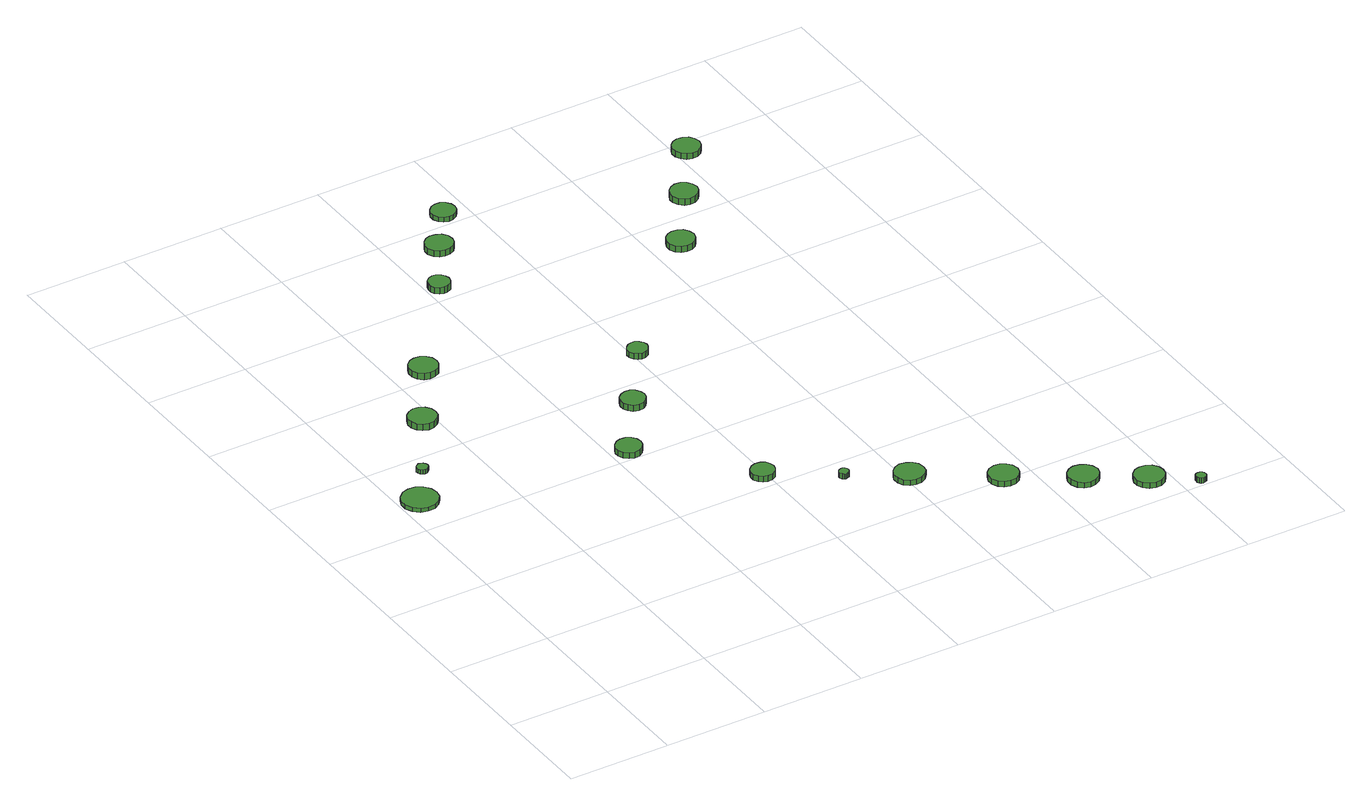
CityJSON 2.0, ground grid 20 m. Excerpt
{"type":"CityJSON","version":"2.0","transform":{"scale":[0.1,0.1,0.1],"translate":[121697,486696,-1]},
"CityObjects":{
"tree1":{"type":"SolitaryVegetationObject","attributes":{"function":"something"},"geometry":[{"type":"MultiSurface","lod":"1","boundaries":[[[0,1,2,3,4,5,6,7,8,9,10,11,12,13,14]],[[15,16,17,18,19,20,21,22,23,24,25,26,27,28,29]],[[0,29,28,1]],[[1,28,27,2]],[[2,27,26,3]],[[3,26,25,4]],[[4,25,24,5]],[[5,24,23,6]],[[6,23,22,7]],[[7,22,21,8]],[[8,21,20,9]],[[9,20,19,10]],[[10,19,18,11]],[[11,18,17,12]],[[12,17,16,13]],[[13,16,15,14]],[[14,15,29,0]]]}]},
"tree2":{"type":"SolitaryVegetationObject","attributes":{"function":"something"},"geometry":[{"type":"MultiSurface","lod":"1","boundaries":[[[30,31,32,33,34,35,36,37,38,39,40,41,42,43,44]],[[45,46,47,48,49,50,51,52,53,54,55,56,57,58,59]],[[30,59,58,31]],[[31,58,57,32]],[[32,57,56,33]],[[33,56,55,34]],[[34,55,54,35]],[[35,54,53,36]],[[36,53,52,37]],[[37,52,51,38]],[[38,51,50,39]],[[39,50,49,40]],[[40,49,48,41]],[[41,48,47,42]],[[42,47,46,43]],[[43,46,45,44]],[[44,45,59,30]]]}]},
"tree3":{"type":"SolitaryVegetationObject","attributes":{"function":"something"},"geometry":[{"type":"MultiSurface","lod":"1","boundaries":[[[60,61,62,63,64,65,66,67,68,69,70,71,72,73,74]],[[75,76,77,78,79,80,81,82,83,84,85,86,87,88,89]],[[60,89,88,61]],[[61,88,87,62]],[[62,87,86,63]],[[63,86,85,64]],[[64,85,84,65]],[[65,84,83,66]],[[66,83,82,67]],[[67,82,81,68]],[[68,81,80,69]],[[69,80,79,70]],[[70,79,78,71]],[[71,78,77,72]],[[72,77,76,73]],[[73,76,75,74]],[[74,75,89,60]]]}]},
"tree4":{"type":"SolitaryVegetationObject","attributes":{"function":"something"},"geometry":[{"type":"MultiSurface","lod":"1","boundaries":[[[90,91,92,93,94,95,96,97,98,99,100,101,102,103,104]],[[105,106,107,108,109,110,111,112,113,114,115,116,117,118,119]],[[90,119,118,91]],[[91,118,117,92]],[[92,117,116,93]],[[93,116,115,94]],[[94,115,114,95]],[[95,114,113,96]],[[96,113,112,97]],[[97,112,111,98]],[[98,111,110,99]],[[99,110,109,100]],[[100,109,108,101]],[[101,108,107,102]],[[102,107,106,103]],[[103,106,105,104]],[[104,105,119,90]]]}]},
"tree5":{"type":"SolitaryVegetationObject","attributes":{"function":"something"},"geometry":[{"type":"MultiSurface","lod":"1","boundaries":[[[120,121,122,123,124,125,126,127,128,129,130,131,132,133,134]],[[135,136,137,138,139,140,141,142,143,144,145,146,147,148,149]],[[120,149,148,121]],[[121,148,147,122]],[[122,147,146,123]],[[123,146,145,124]],[[124,145,144,125]],[[125,144,143,126]],[[126,143,142,127]],[[127,142,141,128]],[[128,141,140,129]],[[129,140,139,130]],[[130,139,138,131]],[[131,138,137,132]],[[132,137,136,133]],[[133,136,135,134]],[[134,135,149,120]]]}]},
"tree6":{"type":"SolitaryVegetationObject","attributes":{"function":"something"},"geometry":[{"type":"MultiSurface","lod":"1","boundaries":[[[150,151,152,153,154,155,156,157,158,159,160,161,162,163,164]],[[165,166,167,168,169,170,171,172,173,174,175,176,177,178,179]],[[150,179,178,151]],[[151,178,177,152]],[[152,177,176,153]],[[153,176,175,154]],[[154,175,174,155]],[[155,174,173,156]],[[156,173,172,157]],[[157,172,171,158]],[[158,171,170,159]],[[159,170,169,160]],[[160,169,168,161]],[[161,168,167,162]],[[162,167,166,163]],[[163,166,165,164]],[[164,165,179,150]]]}]},
"tree7":{"type":"SolitaryVegetationObject","attributes":{"function":"something"},"geometry":[{"type":"MultiSurface","lod":"1","boundaries":[[[180,181,182,183,184,185,186,187,188,189,190,191,192,193,194]],[[195,196,197,198,199,200,201,202,203,204,205,206,207,208,209]],[[180,209,208,181]],[[181,208,207,182]],[[182,207,206,183]],[[183,206,205,184]],[[184,205,204,185]],[[185,204,203,186]],[[186,203,202,187]],[[187,202,201,188]],[[188,201,200,189]],[[189,200,199,190]],[[190,199,198,191]],[[191,198,197,192]],[[192,197,196,193]],[[193,196,195,194]],[[194,195,209,180]]]}]},
"tree8":{"type":"SolitaryVegetationObject","attributes":{"function":"something"},"geometry":[{"type":"MultiSurface","lod":"1","boundaries":[[[210,211,212,213,214,215,216,217,218,219,220,221,222,223,224]],[[225,226,227,228,229,230,231,232,233,234,235,236,237,238,239]],[[210,239,238,211]],[[211,238,237,212]],[[212,237,236,213]],[[213,236,235,214]],[[214,235,234,215]],[[215,234,233,216]],[[216,233,232,217]],[[217,232,231,218]],[[218,231,230,219]],[[219,230,229,220]],[[220,229,228,221]],[[221,228,227,222]],[[222,227,226,223]],[[223,226,225,224]],[[224,225,239,210]]]}]},
"tree9":{"type":"SolitaryVegetationObject","attributes":{"function":"something"},"geometry":[{"type":"MultiSurface","lod":"1","boundaries":[[[240,241,242,243,244,245,246,247,248,249,250,251,252,253,254]],[[255,256,257,258,259,260,261,262,263,264,265,266,267,268,269]],[[240,269,268,241]],[[241,268,267,242]],[[242,267,266,243]],[[243,266,265,244]],[[244,265,264,245]],[[245,264,263,246]],[[246,263,262,247]],[[247,262,261,248]],[[248,261,260,249]],[[249,260,259,250]],[[250,259,258,251]],[[251,258,257,252]],[[252,257,256,253]],[[253,256,255,254]],[[254,255,269,240]]]}]},
"tree10":{"type":"SolitaryVegetationObject","attributes":{"function":"something"},"geometry":[{"type":"MultiSurface","lod":"1","boundaries":[[[270,271,272,273,274,275,276,277,278,279,280,281,282,283,284]],[[285,286,287,288,289,290,291,292,293,294,295,296,297,298,299]],[[270,299,298,271]],[[271,298,297,272]],[[272,297,296,273]],[[273,296,295,274]],[[274,295,294,275]],[[275,294,293,276]],[[276,293,292,277]],[[277,292,291,278]],[[278,291,290,279]],[[279,290,289,280]],[[280,289,288,281]],[[281,288,287,282]],[[282,287,286,283]],[[283,286,285,284]],[[284,285,299,270]]]}]},
"tree11":{"type":"SolitaryVegetationObject","attributes":{"function":"something"},"geometry":[{"type":"MultiSurface","lod":"1","boundaries":[[[300,301,302,303,304,305,306,307,308,309,310,311,312,313,314]],[[315,316,317,318,319,320,321,322,323,324,325,326,327,328,329]],[[300,329,328,301]],[[301,328,327,302]],[[302,327,326,303]],[[303,326,325,304]],[[304,325,324,305]],[[305,324,323,306]],[[306,323,322,307]],[[307,322,321,308]],[[308,321,320,309]],[[309,320,319,310]],[[310,319,318,311]],[[311,318,317,312]],[[312,317,316,313]],[[313,316,315,314]],[[314,315,329,300]]]}]},
"tree12":{"type":"SolitaryVegetationObject","attributes":{"function":"something"},"geometry":[{"type":"MultiSurface","lod":"1","boundaries":[[[330,331,332,333,334,335,336,337,338,339,340,341,342,343,344]],[[345,346,347,348,349,350,351,352,353,354,355,356,357,358,359]],[[330,359,358,331]],[[331,358,357,332]],[[332,357,356,333]],[[333,356,355,334]],[[334,355,354,335]],[[335,354,353,336]],[[336,353,352,337]],[[337,352,351,338]],[[338,351,350,339]],[[339,350,349,340]],[[340,349,348,341]],[[341,348,347,342]],[[342,347,346,343]],[[343,346,345,344]],[[344,345,359,330]]]}]},
"tree13":{"type":"SolitaryVegetationObject","attributes":{"function":"something"},"geometry":[{"type":"MultiSurface","lod":"1","boundaries":[[[360,361,362,363,364,365,366,367,368,369,370,371,372,373,374]],[[375,376,377,378,379,380,381,382,383,384,385,386,387,388,389]],[[360,389,388,361]],[[361,388,387,362]],[[362,387,386,363]],[[363,386,385,364]],[[364,385,384,365]],[[365,384,383,366]],[[366,383,382,367]],[[367,382,381,368]],[[368,381,380,369]],[[369,380,379,370]],[[370,379,378,371]],[[371,378,377,372]],[[372,377,376,373]],[[373,376,375,374]],[[374,375,389,360]]]}]},
"tree14":{"type":"SolitaryVegetationObject","attributes":{"function":"something"},"geometry":[{"type":"MultiSurface","lod":"1","boundaries":[[[390,391,392,393,394,395,396,397,398,399,400,401,402,403,404]],[[405,406,407,408,409,410,411,412,413,414,415,416,417,418,419]],[[390,419,418,391]],[[391,418,417,392]],[[392,417,416,393]],[[393,416,415,394]],[[394,415,414,395]],[[395,414,413,396]],[[396,413,412,397]],[[397,412,411,398]],[[398,411,410,399]],[[399,410,409,400]],[[400,409,408,401]],[[401,408,407,402]],[[402,407,406,403]],[[403,406,405,404]],[[404,405,419,390]]]}]},
"tree15":{"type":"SolitaryVegetationObject","attributes":{"function":"something"},"geometry":[{"type":"MultiSurface","lod":"1","boundaries":[[[420,421,422,423,424,425,426,427,428,429,430,431,432,433,434]],[[435,436,437,438,439,440,441,442,443,444,445,446,447,448,449]],[[420,449,448,421]],[[421,448,447,422]],[[422,447,446,423]],[[423,446,445,424]],[[424,445,444,425]],[[425,444,443,426]],[[426,443,442,427]],[[427,442,441,428]],[[428,441,440,429]],[[429,440,439,430]],[[430,439,438,431]],[[431,438,437,432]],[[432,437,436,433]],[[433,436,435,434]],[[434,435,449,420]]]}]},
"tree16":{"type":"SolitaryVegetationObject","attributes":{"function":"something"},"geometry":[{"type":"MultiSurface","lod":"1","boundaries":[[[450,451,452,453,454,455,456,457,458,459,460,461,462,463,464]],[[465,466,467,468,469,470,471,472,473,474,475,476,477,478,479]],[[450,479,478,451]],[[451,478,477,452]],[[452,477,476,453]],[[453,476,475,454]],[[454,475,474,455]],[[455,474,473,456]],[[456,473,472,457]],[[457,472,471,458]],[[458,471,470,459]],[[459,470,469,460]],[[460,469,468,461]],[[461,468,467,462]],[[462,467,466,463]],[[463,466,465,464]],[[464,465,479,450]]]}]},
"tree17":{"type":"SolitaryVegetationObject","attributes":{"function":"something"},"geometry":[{"type":"MultiSurface","lod":"1","boundaries":[[[480,481,482,483,484,485,486,487,488,489,490,491,492,493,494]],[[495,496,497,498,499,500,501,502,503,504,505,506,507,508,509]],[[480,509,508,481]],[[481,508,507,482]],[[482,507,506,483]],[[483,506,505,484]],[[484,505,504,485]],[[485,504,503,486]],[[486,503,502,487]],[[487,502,501,488]],[[488,501,500,489]],[[489,500,499,490]],[[490,499,498,491]],[[491,498,497,492]],[[492,497,496,493]],[[493,496,495,494]],[[494,495,509,480]]]}]},
"tree18":{"type":"SolitaryVegetationObject","attributes":{"function":"something"},"geometry":[{"type":"MultiSurface","lod":"1","boundaries":[[[510,511,512,513,514,515,516,517,518,519,520,521,522,523,524]],[[525,526,527,528,529,530,531,532,533,534,535,536,537,538,539]],[[510,539,538,511]],[[511,538,537,512]],[[512,537,536,513]],[[513,536,535,514]],[[514,535,534,515]],[[515,534,533,516]],[[516,533,532,517]],[[517,532,531,518]],[[518,531,530,519]],[[519,530,529,520]],[[520,529,528,521]],[[521,528,527,522]],[[522,527,526,523]],[[523,526,525,524]],[[524,525,539,510]]]}]},
"tree19":{"type":"SolitaryVegetationObject","attributes":{"function":"something"},"geometry":[{"type":"MultiSurface","lod":"1","boundaries":[[[540,541,542,543,544,545,546,547,548,549,550,551,552,553,554]],[[555,556,557,558,559,560,561,562,563,564,565,566,567,568,569]],[[540,569,568,541]],[[541,568,567,542]],[[542,567,566,543]],[[543,566,565,544]],[[544,565,564,545]],[[545,564,563,546]],[[546,563,562,547]],[[547,562,561,548]],[[548,561,560,549]],[[549,560,559,550]],[[550,559,558,551]],[[551,558,557,552]],[[552,557,556,553]],[[553,556,555,554]],[[554,555,569,540]]]}]},
"tree20":{"type":"SolitaryVegetationObject","attributes":{"function":"something"},"geometry":[{"type":"MultiSurface","lod":"1","boundaries":[[[570,571,572,573,574,575,576,577,578,579,580,581,582,583,584]],[[585,586,587,588,589,590,591,592,593,594,595,596,597,598,599]],[[570,599,598,571]],[[571,598,597,572]],[[572,597,596,573]],[[573,596,595,574]],[[574,595,594,575]],[[575,594,593,576]],[[576,593,592,577]],[[577,592,591,578]],[[578,591,590,579]],[[579,590,589,580]],[[580,589,588,581]],[[581,588,587,582]],[[582,587,586,583]],[[583,586,585,584]],[[584,585,599,570]]]}]}
},
"vertices":[
[74,683,16],[71,697,16],[62,709,16],[50,716,16],[35,717,16],[22,713,16],[11,703,16],[5,690,16],[5,676,16],[11,663,16],[22,653,16],[35,649,16],[50,650,16],[62,657,16],[71,669,16],[71,669,8],[62,657,8],[50,650,8],[35,649,8],[22,653,8],[11,663,8],[5,676,8],[5,690,8],[11,703,8],[22,713,8],[35,717,8],[50,716,8],[62,709,8],[71,697,8],[74,683,8],
[105,763,17],[104,767,17],[101,771,17],[97,773,17],[93,774,17],[89,772,17],[85,769,17],[83,765,17],[83,761,17],[85,756,17],[89,753,17],[93,752,17],[97,752,17],[101,755,17],[104,758,17],[104,758,8],[101,755,8],[97,752,8],[93,752,8],[89,753,8],[85,756,8],[83,761,8],[83,765,8],[85,769,8],[89,772,8],[93,774,8],[97,773,8],[101,771,8],[104,767,8],[105,763,8],
[203,894,21],[201,905,21],[194,914,21],[184,920,21],[173,921,21],[162,917,21],[154,910,21],[149,899,21],[149,888,21],[154,877,21],[162,870,21],[173,866,21],[184,867,21],[194,873,21],[201,882,21],[201,882,8],[194,873,8],[184,867,8],[173,866,8],[162,870,8],[154,877,8],[149,888,8],[149,899,8],[154,910,8],[162,917,8],[173,921,8],[184,920,8],[194,914,8],[201,905,8],[203,894,8],
[284,1020,28],[282,1031,28],[275,1040,28],[265,1046,28],[254,1047,28],[243,1044,28],[234,1036,28],[230,1026,28],[230,1014,28],[234,1004,28],[243,996,28],[254,993,28],[265,994,28],[275,999,28],[282,1009,28],[282,1009,15],[275,999,15],[265,994,15],[254,993,15],[243,996,15],[234,1004,15],[230,1014,15],[230,1026,15],[234,1036,15],[243,1044,15],[254,1047,15],[265,1046,15],[275,1040,15],[282,1031,15],[284,1020,15],
[460,626,19],[458,636,19],[452,644,19],[443,649,19],[432,650,19],[423,647,19],[415,640,19],[411,631,19],[411,621,19],[415,611,19],[423,604,19],[432,601,19],[443,602,19],[452,607,19],[458,616,19],[458,616,7],[452,607,7],[443,602,7],[432,601,7],[423,604,7],[415,611,7],[411,621,7],[411,631,7],[415,640,7],[423,647,7],[432,650,7],[443,649,7],[452,644,7],[458,636,7],[460,626,7],
[617,437,19],[615,446,19],[610,454,19],[602,458,19],[592,459,19],[583,456,19],[576,450,19],[572,441,19],[572,432,19],[576,423,19],[583,417,19],[592,414,19],[602,415,19],[610,420,19],[615,428,19],[615,428,7],[610,420,7],[602,415,7],[592,414,7],[583,417,7],[576,423,7],[572,432,7],[572,441,7],[576,450,7],[583,456,7],[592,459,7],[602,458,7],[610,454,7],[615,446,7],[617,437,7],
[544,748,20],[542,757,20],[536,766,20],[528,771,20],[518,772,20],[508,768,20],[501,762,20],[497,753,20],[497,743,20],[501,734,20],[508,727,20],[518,724,20],[528,725,20],[536,730,20],[542,738,20],[542,738,7],[536,730,7],[528,725,7],[518,724,7],[508,727,7],[501,734,7],[497,743,7],[497,753,7],[501,762,7],[508,768,7],[518,772,7],[528,771,7],[536,766,7],[542,757,7],[544,748,7],
[439,1227,30],[437,1235,30],[432,1242,30],[424,1247,30],[416,1248,30],[408,1245,30],[401,1239,30],[398,1231,30],[398,1222,30],[401,1215,30],[408,1209,30],[416,1206,30],[424,1207,30],[432,1211,30],[437,1218,30],[437,1218,17],[432,1211,17],[424,1207,17],[416,1206,17],[408,1209,17],[401,1215,17],[398,1222,17],[398,1231,17],[401,1239,17],[408,1245,17],[416,1248,17],[424,1247,17],[432,1242,17],[437,1235,17],[439,1227,17],
[722,357,19],[721,361,19],[719,364,19],[715,366,19],[711,366,19],[708,365,19],[705,363,19],[703,359,19],[703,355,19],[705,351,19],[708,349,19],[711,347,19],[715,348,19],[719,350,19],[721,353,19],[721,353,8],[719,350,8],[715,348,8],[711,347,8],[708,349,8],[705,351,8],[703,355,8],[703,359,8],[705,363,8],[708,365,8],[711,366,8],[715,366,8],[719,364,8],[721,361,8],[722,357,8],
[628,874,23],[626,882,23],[621,888,23],[614,893,23],[606,893,23],[599,891,23],[593,885,23],[589,878,23],[589,870,23],[593,862,23],[599,857,23],[606,854,23],[614,855,23],[621,859,23],[626,866,23],[626,866,11],[621,859,11],[614,855,11],[606,854,11],[599,857,11],[593,862,11],[589,870,11],[589,878,11],[593,885,11],[599,891,11],[606,893,11],[614,893,11],[621,888,11],[626,882,11],[628,874,11],
[517,1342,21],[515,1353,21],[508,1362,21],[498,1367,21],[487,1368,21],[477,1365,21],[469,1358,21],[464,1348,21],[464,1337,21],[469,1326,21],[477,1319,21],[487,1316,21],[498,1317,21],[508,1322,21],[515,1331,21],[515,1331,8],[508,1322,8],[498,1317,8],[487,1316,8],[477,1319,8],[469,1326,8],[464,1337,8],[464,1348,8],[469,1358,8],[477,1365,8],[487,1368,8],[498,1367,8],[508,1362,8],[515,1353,8],[517,1342,8],
[838,295,19],[836,307,19],[829,316,19],[818,322,19],[806,324,19],[795,320,19],[786,312,19],[781,301,19],[781,289,19],[786,278,19],[795,270,19],[806,267,19],[818,268,19],[829,274,19],[836,283,19],[836,283,8],[829,274,8],[818,268,8],[806,267,8],[795,270,8],[786,278,8],[781,289,8],[781,301,8],[786,312,8],[795,320,8],[806,324,8],[818,322,8],[829,316,8],[836,307,8],[838,295,8],
[578,1431,17],[576,1440,17],[570,1448,17],[561,1453,17],[552,1454,17],[542,1451,17],[535,1444,17],[531,1436,17],[531,1426,17],[535,1417,17],[542,1410,17],[552,1407,17],[561,1408,17],[570,1413,17],[576,1421,17],[576,1421,7],[570,1413,7],[561,1408,7],[552,1407,7],[542,1410,7],[535,1417,7],[531,1426,7],[531,1436,7],[535,1444,7],[542,1451,7],[552,1454,7],[561,1453,7],[570,1448,7],[576,1440,7],[578,1431,7],
[976,204,19],[973,216,19],[966,225,19],[956,231,19],[944,232,19],[933,229,19],[924,221,19],[919,210,19],[919,198,19],[924,187,19],[933,179,19],[944,176,19],[956,177,19],[966,183,19],[973,192,19],[973,192,8],[966,183,8],[956,177,8],[944,176,8],[933,179,8],[924,187,8],[919,198,8],[919,210,8],[924,221,8],[933,229,8],[944,232,8],[956,231,8],[966,225,8],[973,216,8],[976,204,8],
[1094,128,19],[1091,140,19],[1084,149,19],[1073,155,19],[1061,157,19],[1050,153,19],[1041,145,19],[1036,134,19],[1036,122,19],[1041,110,19],[1050,102,19],[1061,98,19],[1073,100,19],[1084,106,19],[1091,116,19],[1091,116,8],[1084,106,8],[1073,100,8],[1061,98,8],[1050,102,8],[1041,110,8],[1036,122,8],[1036,134,8],[1041,145,8],[1050,153,8],[1061,157,8],[1073,155,8],[1084,149,8],[1091,140,8],[1094,128,8],
[1190,65,19],[1188,76,19],[1181,86,19],[1170,92,19],[1158,93,19],[1147,90,19],[1138,82,19],[1133,71,19],[1133,59,19],[1138,48,19],[1147,40,19],[1158,36,19],[1170,37,19],[1181,43,19],[1188,53,19],[1188,53,8],[1181,43,8],[1170,37,8],[1158,36,8],[1147,40,8],[1138,48,8],[1133,59,8],[1133,71,8],[1138,82,8],[1147,90,8],[1158,93,8],[1170,92,8],[1181,86,8],[1188,76,8],[1190,65,8],
[882,1126,24],[879,1137,24],[873,1146,24],[863,1151,24],[852,1152,24],[842,1149,24],[834,1142,24],[829,1131,24],[829,1120,24],[834,1110,24],[842,1103,24],[852,1100,24],[863,1101,24],[873,1106,24],[879,1115,24],[879,1115,11],[873,1106,11],[863,1101,11],[852,1100,11],[842,1103,11],[834,1110,11],[829,1120,11],[829,1131,11],[834,1142,11],[842,1149,11],[852,1152,11],[863,1151,11],[873,1146,11],[879,1137,11],[882,1126,11],
[1247,14,19],[1246,18,19],[1244,21,19],[1240,23,19],[1236,24,19],[1232,23,19],[1229,20,19],[1228,16,19],[1228,12,19],[1229,8,19],[1232,6,19],[1236,4,19],[1240,5,19],[1244,7,19],[1246,10,19],[1246,10,8],[1244,7,8],[1240,5,8],[1236,4,8],[1232,6,8],[1229,8,8],[1228,12,8],[1228,16,8],[1229,20,8],[1232,23,8],[1236,24,8],[1240,23,8],[1244,21,8],[1246,18,8],[1247,14,8],
[968,1253,21],[965,1264,21],[959,1273,21],[949,1279,21],[938,1280,21],[928,1276,21],[920,1269,21],[915,1259,21],[915,1248,21],[920,1238,21],[928,1230,21],[938,1227,21],[949,1228,21],[959,1234,21],[965,1243,21],[965,1243,8],[959,1234,8],[949,1228,8],[938,1227,8],[928,1230,8],[920,1238,8],[915,1248,8],[915,1259,8],[920,1269,8],[928,1276,8],[938,1280,8],[949,1279,8],[959,1273,8],[965,1264,8],[968,1253,8],
[1048,1374,20],[1045,1385,20],[1039,1394,20],[1029,1399,20],[1018,1400,20],[1008,1397,20],[1000,1390,20],[995,1380,20],[995,1369,20],[1000,1359,20],[1008,1351,20],[1018,1348,20],[1029,1349,20],[1039,1354,20],[1045,1363,20],[1045,1363,8],[1039,1354,8],[1029,1349,8],[1018,1348,8],[1008,1351,8],[1000,1359,8],[995,1369,8],[995,1380,8],[1000,1390,8],[1008,1397,8],[1018,1400,8],[1029,1399,8],[1039,1394,8],[1045,1385,8],[1048,1374,8]
]}
